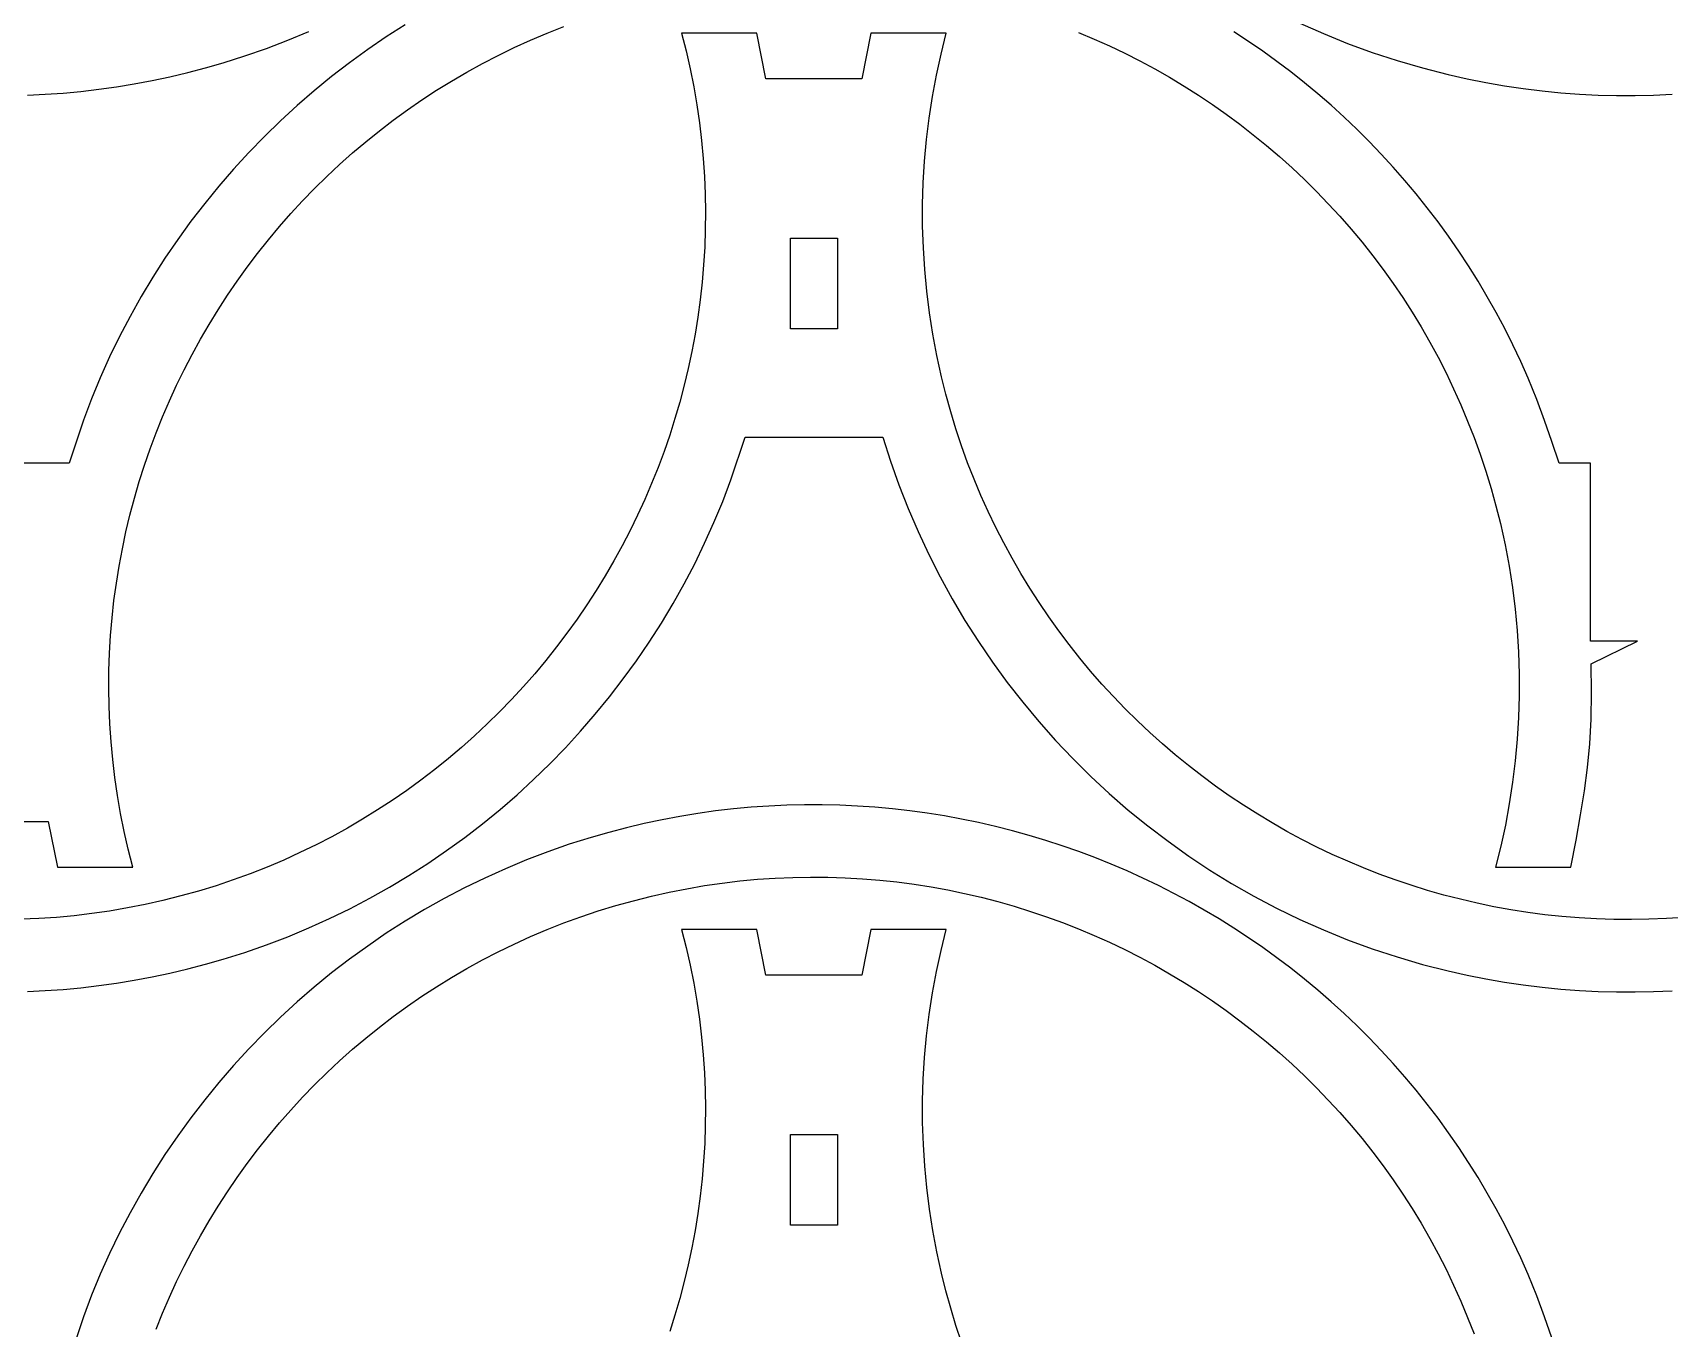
# Model space of a CAD drawing. Extents: x 378 to 958, y 20 to 900.
# Drawn here: x 486 to 576.5, y 757 to 828.6 of the extents above; entities that cross this region are included whole.
import ezdxf

# ---------------------------------------------------------------- set-up
doc = ezdxf.new("R2010")
doc.units = 0
doc.layers.get('0').update_dxf_attribs({"linetype": 'CONTINUOUS'})

msp = doc.modelspace()

# ---------------------------------------------------------------- linework, layer by layer
at = {"color": 4}
for p, q in [((506.642504, 829.07538), (505.592915, 828.403398)), ((514.485659, 828.608936), (515.414623, 828.974493)), ((556.105465, 829.1724), (557.413736, 828.590178)), ((498.972819, 827.76745), (500.149982, 828.217296)), ((500.149982, 828.217296), (501.310784, 828.700626)), ((505.592915, 828.403398), (504.564035, 827.702017)), ((512.668712, 827.811987), (513.570276, 828.221302)), ((513.570276, 828.221302), (514.485659, 828.608936)), ((526.080393, 828.619035), (521.917693, 828.619035)), ((521.917693, 828.619035), (522.169449, 827.6279)), ((526.586693, 826.090035), (526.080393, 828.619035)), ((532.395293, 828.619035), (531.889093, 826.090035)), ((536.557993, 828.619035), (532.395293, 828.619035)), ((536.266317, 827.457287), (536.557993, 828.619035)), ((543.862152, 828.652543), (544.727104, 828.289226)), ((544.727104, 828.289226), (545.582606, 827.905573)), ((553.267111, 828.16013), (552.463941, 828.686884)), ((554.058869, 827.615301), (553.267111, 828.16013)), ((557.413736, 828.590178), (558.747013, 828.049677)), ((558.747013, 828.049677), (560.104632, 827.551851)), ((496.571893, 826.970542), (497.779915, 827.351671)), ((497.779915, 827.351671), (498.972819, 827.76745)), ((504.564035, 827.702017), (503.556486, 826.971819)), ((510.907992, 826.929898), (511.781205, 827.381387)), ((511.781205, 827.381387), (512.668712, 827.811987)), ((522.169449, 827.6279), (522.394071, 826.636259)), ((536.011278, 826.286458), (536.266317, 827.457287)), ((545.582606, 827.905573), (546.428287, 827.501814)), ((546.428287, 827.501814), (547.263774, 827.078177)), ((554.838867, 827.052561), (554.058869, 827.615301)), ((560.104632, 827.551851), (561.485928, 827.097652)), ((492.644653, 825.993192), (493.628448, 826.201476)), ((493.628448, 826.201476), (494.611151, 826.433687)), ((494.611151, 826.433687), (495.592415, 826.689988)), ((495.592415, 826.689988), (496.571893, 826.970542)), ((502.570888, 826.213387), (501.607864, 825.427305)), ((503.556486, 826.971819), (502.570888, 826.213387)), ((509.205402, 825.965838), (510.049312, 826.457916)), ((510.049312, 826.457916), (510.907992, 826.929898)), ((522.394071, 826.636259), (522.591798, 825.644509)), ((535.792878, 825.10777), (536.011278, 826.286458)), ((547.263774, 827.078177), (548.088696, 826.634891)), ((548.088696, 826.634891), (548.902681, 826.172185)), ((555.606757, 826.472071), (554.838867, 827.052561)), ((556.362191, 825.873994), (555.606757, 826.472071)), ((561.485928, 827.097652), (562.890236, 826.688031)), ((562.890236, 826.688031), (564.316893, 826.323942)), ((564.316893, 826.323942), (565.354015, 826.091289)), ((486.738413, 825.236865), (487.721463, 825.304998)), ((487.721463, 825.304998), (488.705505, 825.396082)), ((488.705505, 825.396082), (489.690193, 825.510281)), ((489.690193, 825.510281), (490.675179, 825.647758)), ((490.675179, 825.647758), (491.660115, 825.808674)), ((491.660115, 825.808674), (492.644653, 825.993192)), ((501.607864, 825.427305), (500.668034, 824.614156)), ((507.562843, 824.922978), (508.3765, 825.45406)), ((508.3765, 825.45406), (509.205402, 825.965838)), ((522.591798, 825.644509), (522.762868, 824.653045)), ((531.889093, 826.090035), (526.586693, 826.090035)), ((548.902681, 826.172185), (549.705357, 825.690286)), ((549.705357, 825.690286), (550.496352, 825.189426)), ((557.104824, 825.258493), (556.362191, 825.873994)), ((565.354015, 826.091289), (566.391278, 825.885113)), ((566.391278, 825.885113), (567.428309, 825.705197)), ((567.428309, 825.705197), (568.464736, 825.551326)), ((568.464736, 825.551326), (569.500184, 825.423286)), ((569.500184, 825.423286), (570.534281, 825.320859)), ((570.534281, 825.320859), (571.566653, 825.243831)), ((485.756702, 825.191522), (486.738413, 825.236865)), ((500.668034, 824.614156), (499.752019, 823.774524)), ((506.76467, 824.372988), (507.562843, 824.922978)), ((522.762868, 824.653045), (522.907518, 823.662265)), ((535.611118, 823.922446), (535.792878, 825.10777)), ((550.496352, 825.189426), (551.275294, 824.669831)), ((551.275294, 824.669831), (552.041811, 824.131731)), ((557.834306, 824.62573), (557.104824, 825.258493)), ((558.550292, 823.975868), (557.834306, 824.62573)), ((571.566653, 825.243831), (572.596927, 825.191987)), ((572.596927, 825.191987), (573.62473, 825.16511)), ((573.62473, 825.16511), (574.649688, 825.162986)), ((574.649688, 825.162986), (575.671429, 825.185398)), ((575.671429, 825.185398), (576.689578, 825.232132)), ((499.752019, 823.774524), (498.860441, 822.908991)), ((505.215724, 823.217869), (505.982218, 823.804486)), ((505.982218, 823.804486), (506.76467, 824.372988)), ((522.907518, 823.662265), (523.025985, 822.672563)), ((535.466, 822.731706), (535.611118, 823.922446)), ((552.041811, 824.131731), (552.795532, 823.575354)), ((552.795532, 823.575354), (553.536085, 823.00093)), ((559.252433, 823.30907), (558.550292, 823.975868)), ((498.860441, 822.908991), (497.993921, 822.018142)), ((503.731565, 821.991874), (504.465428, 822.613533)), ((504.465428, 822.613533), (505.215724, 823.217869)), ((523.025985, 822.672563), (523.118508, 821.684337)), ((535.357527, 821.536775), (535.466, 822.731706)), ((553.536085, 823.00093), (554.263098, 822.408687)), ((559.940382, 822.625497), (559.252433, 823.30907)), ((560.613792, 821.925314), (559.940382, 822.625497)), ((497.993921, 822.018142), (497.153079, 821.102559)), ((503.014375, 821.353288), (503.731565, 821.991874)), ((523.118508, 821.684337), (523.185325, 820.697982)), ((554.263098, 822.408687), (554.976198, 821.798854)), ((554.976198, 821.798854), (555.675015, 821.17166)), ((561.272315, 821.208681), (560.613792, 821.925314)), ((497.153079, 821.102559), (496.338537, 820.162826)), ((502.314094, 820.698171), (503.014375, 821.353288)), ((535.285699, 820.338873), (535.357527, 821.536775)), ((555.675015, 821.17166), (556.359176, 820.527333)), ((561.915605, 820.475762), (561.272315, 821.208681)), ((496.338537, 820.162826), (495.550917, 819.199526)), ((500.965214, 819.33993), (501.630962, 820.026919)), ((501.630962, 820.026919), (502.314094, 820.698171)), ((523.185325, 820.697982), (523.226672, 819.713895)), ((535.250518, 819.139222), (535.285699, 820.338873)), ((556.359176, 820.527333), (557.02831, 819.866103)), ((557.02831, 819.866103), (557.682044, 819.188197)), ((562.543313, 819.72672), (561.915605, 820.475762)), ((495.550917, 819.199526), (494.790839, 818.213242)), ((500.31709, 818.637598), (500.965214, 819.33993)), ((523.226672, 819.713895), (523.242789, 818.732472)), ((535.251987, 817.939046), (535.250518, 819.139222)), ((557.682044, 819.188197), (558.320007, 818.493846)), ((563.155093, 818.961717), (562.543313, 819.72672)), ((563.750597, 818.180915), (563.155093, 818.961717)), ((494.790839, 818.213242), (494.058924, 817.204559)), ((499.686826, 817.920321), (500.31709, 818.637598)), ((523.242789, 818.732472), (523.233912, 817.754109)), ((558.320007, 818.493846), (558.941826, 817.783277)), ((564.329478, 817.384477), (563.750597, 818.180915)), ((494.058924, 817.204559), (493.355794, 816.174058)), ((498.480833, 816.442513), (499.074661, 817.188493)), ((499.074661, 817.188493), (499.686826, 817.920321)), ((523.233912, 817.754109), (523.200279, 816.779202)), ((535.290106, 816.739565), (535.251987, 817.939046)), ((558.941826, 817.783277), (559.547131, 817.056719)), ((564.891388, 816.572566), (564.329478, 817.384477)), ((497.905578, 815.682775), (498.480833, 816.442513)), ((523.200279, 816.779202), (523.142129, 815.808147)), ((535.364879, 815.542002), (535.290106, 816.739565)), ((559.547131, 817.056719), (560.135549, 816.314402)), ((560.135549, 816.314402), (560.706708, 815.556554)), ((565.43598, 815.745344), (564.891388, 816.572566)), ((493.355794, 816.174058), (492.68207, 815.122324)), ((497.349136, 814.909676), (497.905578, 815.682775)), ((523.142129, 815.808147), (523.059698, 814.841341)), ((535.476305, 814.34758), (535.364879, 815.542002)), ((560.706708, 815.556554), (561.260237, 814.783403)), ((565.962907, 814.902974), (565.43598, 815.745344)), ((492.68207, 815.122324), (492.038373, 814.04994)), ((496.811743, 814.123612), (497.349136, 814.909676)), ((523.059698, 814.841341), (522.953225, 813.87918)), ((561.260237, 814.783403), (561.795763, 813.995179)), ((566.471821, 814.045619), (565.962907, 814.902974)), ((492.038373, 814.04994), (491.425324, 812.957489)), ((496.293637, 813.324979), (496.811743, 814.123612)), ((522.953225, 813.87918), (522.822948, 812.92206)), ((535.624389, 813.15752), (535.476305, 814.34758)), ((561.795763, 813.995179), (562.312915, 813.19211)), ((566.962375, 813.173441), (566.471821, 814.045619)), ((491.425324, 812.957489), (490.843545, 811.845555)), ((495.795057, 812.514174), (496.293637, 813.324979)), ((522.822948, 812.92206), (522.669103, 811.970377)), ((535.80913, 811.973044), (535.624389, 813.15752)), ((562.312915, 813.19211), (562.811321, 812.374426)), ((567.434222, 812.286602), (566.962375, 813.173441)), ((490.843545, 811.845555), (490.293656, 810.71472)), ((495.316239, 811.691592), (495.795057, 812.514174)), ((522.669103, 811.970377), (522.491929, 811.024527)), ((536.030531, 810.795375), (535.80913, 811.973044)), ((562.811321, 812.374426), (563.29061, 811.542354)), ((567.887014, 811.385265), (567.434222, 812.286602)), ((494.418844, 810.012685), (494.857422, 810.857631)), ((494.857422, 810.857631), (495.316239, 811.691592)), ((522.491929, 811.024527), (522.291664, 810.084907)), ((563.29061, 811.542354), (563.750408, 810.696124)), ((568.320404, 810.469593), (567.887014, 811.385265)), ((490.293656, 810.71472), (489.776279, 809.565569)), ((494.000741, 809.157152), (494.418844, 810.012685)), ((522.291664, 810.084907), (522.068546, 809.151913)), ((536.288593, 809.625735), (536.030531, 810.795375)), ((563.750408, 810.696124), (564.190344, 809.835965)), ((568.734044, 809.539749), (568.320404, 810.469593)), ((489.776279, 809.565569), (489.292035, 808.398684)), ((493.603352, 808.291427), (494.000741, 809.157152)), ((522.068546, 809.151913), (521.822811, 808.225941)), ((536.533037, 808.650518), (536.288593, 809.625735)), ((564.190344, 809.835965), (564.610048, 808.962104)), ((569.215222, 808.361416), (568.734044, 809.539749)), ((489.292035, 808.398684), (488.841544, 807.214649)), ((493.226915, 807.415907), (493.603352, 808.291427)), ((521.822811, 808.225941), (521.554699, 807.307387)), ((536.800689, 807.687171), (536.533037, 808.650518)), ((564.610048, 808.962104), (565.009145, 808.074772)), ((569.642944, 807.205011), (569.215222, 808.361416)), ((488.841544, 807.214649), (488.056344, 804.842149)), ((492.871668, 806.530988), (493.226915, 807.415907)), ((521.554699, 807.307387), (521.264446, 806.396647)), ((537.091178, 806.735922), (536.800689, 807.687171)), ((565.009145, 808.074772), (565.387266, 807.174197)), ((570.043066, 806.041576), (569.642944, 807.205011)), ((492.537847, 805.637065), (492.871668, 806.530988)), ((521.264446, 806.396647), (520.95229, 805.494118)), ((533.041893, 806.289035), (533.044293, 806.291435)), ((533.044293, 806.291435), (533.469183, 804.95871)), ((537.404132, 805.797001), (537.091178, 806.735922)), ((565.387266, 807.174197), (565.744037, 806.260607)), ((492.225692, 804.734536), (492.537847, 805.637065)), ((520.95229, 805.494118), (520.618469, 804.600196)), ((524.648593, 803.916535), (525.433793, 806.289035)), ((525.433793, 806.289035), (533.041893, 806.289035)), ((537.739178, 804.870635), (537.404132, 805.797001)), ((565.744037, 806.260607), (566.079088, 805.334231)), ((570.441444, 804.842149), (570.043066, 806.041576)), ((488.056344, 804.842149), (480.448244, 804.842149)), ((491.935439, 803.823797), (492.225692, 804.734536)), ((520.618469, 804.600196), (520.263222, 803.715277)), ((533.469183, 804.95871), (533.936356, 803.642947)), ((538.095946, 803.957054), (537.739178, 804.870635)), ((566.079088, 805.334231), (566.392046, 804.395299)), ((572.177344, 804.842149), (570.441444, 804.842149)), ((572.177344, 795.011349), (572.177344, 804.842149)), ((491.667326, 802.905243), (491.935439, 803.823797)), ((520.263222, 803.715277), (519.886785, 802.839756)), ((524.198103, 802.7325), (524.648593, 803.916535)), ((533.936356, 803.642947), (534.445146, 802.345098)), ((538.474063, 803.056487), (538.095946, 803.957054)), ((566.392046, 804.395299), (566.682539, 803.444039)), ((491.421591, 801.979271), (491.667326, 802.905243)), ((519.886785, 802.839756), (519.489396, 801.974032)), ((523.713858, 801.565615), (524.198103, 802.7325)), ((538.873157, 802.169161), (538.474063, 803.056487)), ((566.682539, 803.444039), (566.950196, 802.480679)), ((491.198473, 801.046276), (491.421591, 801.979271)), ((519.489396, 801.974032), (519.071294, 801.118498)), ((534.445146, 802.345098), (534.994888, 801.066115)), ((539.292857, 801.295307), (538.873157, 802.169161)), ((566.950196, 802.480679), (567.194644, 801.505449)), ((490.998208, 800.106656), (491.198473, 801.046276)), ((519.071294, 801.118498), (518.632715, 800.273553)), ((523.196481, 800.416463), (523.713858, 801.565615)), ((534.994888, 801.066115), (535.584919, 799.80695)), ((539.73279, 800.435153), (539.292857, 801.295307)), ((567.194644, 801.505449), (567.452773, 800.335547)), ((490.821034, 799.160807), (490.998208, 800.106656)), ((518.632715, 800.273553), (518.173898, 799.439591)), ((522.646592, 799.285629), (523.196481, 800.416463)), ((540.192585, 799.588928), (539.73279, 800.435153)), ((567.452773, 800.335547), (567.674223, 799.157721)), ((490.66719, 798.209124), (490.821034, 799.160807)), ((518.173898, 799.439591), (517.69508, 798.61701)), ((522.064813, 798.173694), (522.646592, 799.285629)), ((535.584919, 799.80695), (536.214575, 798.568555)), ((540.671871, 798.756861), (540.192585, 799.588928)), ((567.674223, 799.157721), (567.858998, 797.973178)), ((490.536912, 797.252004), (490.66719, 798.209124)), ((517.69508, 798.61701), (517.1965, 797.806204)), ((521.451764, 797.081243), (522.064813, 798.173694)), ((536.214575, 798.568555), (536.883189, 797.351884)), ((541.170274, 797.93918), (540.671871, 798.756861)), ((490.430439, 796.289843), (490.536912, 797.252004)), ((517.1965, 797.806204), (516.678394, 797.007572)), ((536.883189, 797.351884), (537.590099, 796.157888)), ((541.687424, 797.136114), (541.170274, 797.93918)), ((567.858998, 797.973178), (568.007102, 796.783126)), ((516.678394, 797.007572), (516.141001, 796.221508)), ((520.808067, 796.008859), (521.451764, 797.081243)), ((542.222948, 796.347892), (541.687424, 797.136114)), ((542.776474, 795.574742), (542.222948, 796.347892)), ((568.007102, 796.783126), (568.118539, 795.58877)), ((490.348008, 795.323037), (490.430439, 796.289843)), ((515.584559, 795.448409), (515.009304, 794.688671)), ((516.141001, 796.221508), (515.584559, 795.448409)), ((520.134343, 794.957125), (520.808067, 796.008859)), ((537.590099, 796.157888), (538.33464, 794.987519)), ((543.347631, 794.816895), (542.776474, 795.574742)), ((568.118539, 795.58877), (568.193312, 794.39132)), ((490.289858, 794.351982), (490.348008, 795.323037)), ((515.009304, 794.688671), (514.415476, 793.94269)), ((519.431213, 793.926625), (520.134343, 794.957125)), ((538.33464, 794.987519), (539.116146, 793.841731)), ((543.936048, 794.074578), (543.347631, 794.816895)), ((574.777144, 795.011349), (572.177344, 795.011349)), ((572.213144, 793.761449), (574.777144, 795.011349)), ((490.256225, 793.377075), (490.289858, 794.351982)), ((514.415476, 793.94269), (513.803311, 793.210863)), ((518.699299, 792.917941), (519.431213, 793.926625)), ((539.116146, 793.841731), (539.933955, 792.721475)), ((544.541351, 793.34802), (543.936048, 794.074578)), ((568.193312, 794.39132), (568.231425, 793.191981)), ((572.236069, 792.161816), (572.213144, 793.761449)), ((490.247348, 792.398712), (490.256225, 793.377075)), ((513.803311, 793.210863), (513.173047, 792.493585)), ((517.93922, 791.931658), (518.699299, 792.917941)), ((539.933955, 792.721475), (540.787401, 791.627703)), ((545.163169, 792.637451), (544.541351, 793.34802)), ((568.231425, 793.191981), (568.232882, 791.991961)), ((490.263465, 791.417288), (490.247348, 792.398712)), ((513.173047, 792.493585), (512.524923, 791.791254)), ((517.1516, 790.968358), (517.93922, 791.931658)), ((545.801131, 791.943098), (545.163169, 792.637451)), ((546.454864, 791.265191), (545.801131, 791.943098)), ((568.232882, 791.991961), (568.197686, 790.792468)), ((572.209416, 790.699983), (572.236069, 792.161816)), ((490.304812, 790.433201), (490.263465, 791.417288)), ((511.859176, 791.104264), (511.176043, 790.433013)), ((512.524923, 791.791254), (511.859176, 791.104264)), ((516.337058, 790.028625), (517.1516, 790.968358)), ((540.787401, 791.627703), (541.675819, 790.561368)), ((547.123997, 790.603958), (546.454864, 791.265191)), ((490.371629, 789.446846), (490.304812, 790.433201)), ((511.176043, 790.433013), (510.475762, 789.777896)), ((515.496217, 789.113042), (516.337058, 790.028625)), ((541.675819, 790.561368), (542.598546, 789.523423)), ((547.808157, 789.959629), (547.123997, 790.603958)), ((568.197686, 790.792468), (568.125841, 789.594708)), ((572.134609, 789.33469), (572.209416, 790.699983)), ((490.464152, 788.45862), (490.371629, 789.446846)), ((509.758572, 789.13931), (509.02471, 788.517651)), ((510.475762, 789.777896), (509.758572, 789.13931)), ((514.629696, 788.222192), (515.496217, 789.113042)), ((542.598546, 789.523423), (543.554917, 788.514819)), ((548.506973, 789.332432), (547.808157, 789.959629)), ((549.220074, 788.722596), (548.506973, 789.332432)), ((568.125841, 789.594708), (568.01735, 788.399888)), ((572.013069, 788.024674), (572.134609, 789.33469)), ((490.58262, 787.468919), (490.464152, 788.45862)), ((509.02471, 788.517651), (508.274413, 787.913314)), ((513.738118, 787.35666), (514.629696, 788.222192)), ((543.554917, 788.514819), (544.544268, 787.53651)), ((549.947086, 788.130349), (549.220074, 788.722596)), ((568.01735, 788.399888), (567.872218, 787.209216)), ((490.727269, 786.478138), (490.58262, 787.468919)), ((507.50792, 787.326697), (506.725467, 786.758196)), ((508.274413, 787.913314), (507.50792, 787.326697)), ((512.822103, 786.517027), (513.738118, 787.35666)), ((544.544268, 787.53651), (545.565933, 786.589446)), ((550.687639, 787.555922), (549.947086, 788.130349)), ((551.441361, 786.999541), (550.687639, 787.555922)), ((571.84622, 786.728674), (572.013069, 788.024674)), ((490.898339, 785.486675), (490.727269, 786.478138)), ((506.725467, 786.758196), (505.927294, 786.208205)), ((511.882273, 785.703878), (512.822103, 786.517027)), ((545.565933, 786.589446), (546.61925, 785.674581)), ((552.207879, 786.461437), (551.441361, 786.999541)), ((552.986822, 785.941838), (552.207879, 786.461437)), ((567.872218, 787.209216), (567.690447, 786.023899)), ((571.635485, 785.405427), (571.84622, 786.728674)), ((491.096066, 784.494924), (490.898339, 785.486675)), ((505.113637, 785.677123), (504.284735, 785.165345)), ((505.927294, 786.208205), (505.113637, 785.677123)), ((510.919249, 784.917796), (511.882273, 785.703878)), ((522.814959, 785.483426), (521.830023, 785.32251)), ((523.799944, 785.620902), (522.814959, 785.483426)), ((524.784632, 785.735101), (523.799944, 785.620902)), ((525.768674, 785.826186), (524.784632, 785.735101)), ((526.751724, 785.894318), (525.768674, 785.826186)), ((527.733435, 785.939661), (526.751724, 785.894318)), ((528.713458, 785.962377), (527.733435, 785.939661)), ((529.691447, 785.962629), (528.713458, 785.962377)), ((530.667053, 785.940579), (529.691447, 785.962629)), ((531.639931, 785.89639), (530.667053, 785.940579)), ((532.609732, 785.830225), (531.639931, 785.89639)), ((533.576109, 785.742245), (532.609732, 785.830225)), ((534.538715, 785.632614), (533.576109, 785.742245)), ((535.497202, 785.501494), (534.538715, 785.632614)), ((536.451223, 785.349048), (535.497202, 785.501494)), ((546.61925, 785.674581), (547.703552, 784.792868)), ((553.777818, 785.440972), (552.986822, 785.941838)), ((567.690447, 786.023899), (567.472043, 784.845144)), ((481.601044, 785.041149), (486.903444, 785.041149)), ((486.903444, 785.041149), (487.409744, 782.512149)), ((503.440825, 784.673267), (502.582145, 784.201286)), ((504.284735, 785.165345), (503.440825, 784.673267)), ((509.933652, 784.159365), (510.919249, 784.917796)), ((518.878986, 784.697497), (517.897722, 784.441196)), ((519.861689, 784.929708), (518.878986, 784.697497)), ((520.845484, 785.137991), (519.861689, 784.929708)), ((521.830023, 785.32251), (520.845484, 785.137991)), ((537.400431, 785.175439), (536.451223, 785.349048)), ((538.344478, 784.980828), (537.400431, 785.175439)), ((539.283017, 784.765379), (538.344478, 784.980828)), ((540.215701, 784.529253), (539.283017, 784.765379)), ((547.703552, 784.792868), (548.818176, 783.945257)), ((554.580495, 784.959069), (553.777818, 785.440972)), ((555.394481, 784.496358), (554.580495, 784.959069)), ((567.472043, 784.845144), (567.217007, 783.674158)), ((571.382285, 784.013673), (571.635485, 785.405427)), ((491.320689, 783.503284), (491.096066, 784.494924)), ((501.708932, 783.749797), (500.821425, 783.319196)), ((502.582145, 784.201286), (501.708932, 783.749797)), ((508.926102, 783.429167), (509.933652, 784.159365)), ((515.710222, 783.779513), (514.517318, 783.363734)), ((516.918244, 784.160642), (515.710222, 783.779513)), ((517.897722, 784.441196), (516.918244, 784.160642)), ((541.142181, 784.272615), (540.215701, 784.529253)), ((542.062112, 783.995626), (541.142181, 784.272615)), ((542.975146, 783.698448), (542.062112, 783.995626)), ((543.880934, 783.381245), (542.975146, 783.698448)), ((548.818176, 783.945257), (549.962457, 783.132702)), ((556.219405, 784.053067), (555.394481, 784.496358)), ((557.054894, 783.629425), (556.219405, 784.053067)), ((567.217007, 783.674158), (566.925344, 782.512149)), ((571.088044, 782.512149), (571.382285, 784.013673)), ((491.572444, 782.512149), (491.320689, 783.503284)), ((499.919861, 782.909881), (499.004478, 782.522247)), ((500.821425, 783.319196), (499.919861, 782.909881)), ((507.897223, 782.727785), (508.926102, 783.429167)), ((513.340155, 782.913888), (512.179353, 782.430558)), ((514.517318, 783.363734), (513.340155, 782.913888)), ((544.779131, 783.044179), (543.880934, 783.381245)), ((545.669388, 782.687413), (544.779131, 783.044179)), ((549.962457, 783.132702), (551.135731, 782.356155)), ((557.900577, 783.22566), (557.054894, 783.629425)), ((558.756082, 782.842003), (557.900577, 783.22566)), ((559.621037, 782.478681), (558.756082, 782.842003)), ((487.409744, 782.512149), (491.572444, 782.512149)), ((498.075514, 782.15669), (497.133206, 781.813607)), ((499.004478, 782.522247), (498.075514, 782.15669)), ((505.777955, 781.413807), (506.847633, 782.055804)), ((506.847633, 782.055804), (507.897223, 782.727785)), ((511.035533, 781.914328), (509.909318, 781.365781)), ((512.179353, 782.430558), (511.035533, 781.914328)), ((526.12717, 781.844238), (527.101016, 781.910763)), ((527.101016, 781.910763), (528.072477, 781.952607)), ((528.072477, 781.952607), (529.041182, 781.969997)), ((529.041182, 781.969997), (530.006758, 781.963162)), ((530.006758, 781.963162), (530.968834, 781.932331)), ((530.968834, 781.932331), (531.927039, 781.877733)), ((531.927039, 781.877733), (532.880999, 781.799596)), ((546.551358, 782.311109), (545.669388, 782.687413)), ((547.424694, 781.915429), (546.551358, 782.311109)), ((548.289049, 781.500537), (547.424694, 781.915429)), ((551.135731, 782.356155), (552.337333, 781.616568)), ((560.49507, 782.135923), (559.621037, 782.478681)), ((561.377809, 781.813958), (560.49507, 782.135923)), ((566.925344, 782.512149), (571.088044, 782.512149)), ((495.20951, 781.196447), (494.228598, 780.923162)), ((496.177792, 781.493394), (495.20951, 781.196447)), ((497.133206, 781.813607), (496.177792, 781.493394)), ((504.688811, 780.802376), (505.777955, 781.413807)), ((509.909318, 781.365781), (508.801327, 780.785501)), ((520.254844, 780.913942), (521.235188, 781.133366)), ((521.235188, 781.133366), (522.215379, 781.326735)), ((522.215379, 781.326735), (523.195044, 781.494278)), ((523.195044, 781.494278), (524.173813, 781.636224)), ((524.173813, 781.636224), (525.151312, 781.752801)), ((525.151312, 781.752801), (526.12717, 781.844238)), ((532.880999, 781.799596), (533.830344, 781.69815)), ((533.830344, 781.69815), (534.774701, 781.573623)), ((534.774701, 781.573623), (535.713699, 781.426243)), ((535.713699, 781.426243), (536.646966, 781.256241)), ((536.646966, 781.256241), (537.574129, 781.063844)), ((537.574129, 781.063844), (538.494818, 780.849281)), ((549.144074, 781.066595), (548.289049, 781.500537)), ((549.989424, 780.613765), (549.144074, 781.066595)), ((552.337333, 781.616568), (553.566599, 780.914894)), ((562.268882, 781.513016), (561.377809, 781.813958)), ((563.167919, 781.233324), (562.268882, 781.513016)), ((564.074546, 780.975111), (563.167919, 781.233324)), ((564.988392, 780.738607), (564.074546, 780.975111)), ((490.295093, 780.093598), (489.316325, 779.951652)), ((491.274758, 780.261141), (490.295093, 780.093598)), ((492.254949, 780.45451), (491.274758, 780.261141)), ((493.235293, 780.673935), (492.254949, 780.45451)), ((494.228598, 780.923162), (493.235293, 780.673935)), ((502.454604, 779.673549), (503.58082, 780.222095)), ((503.58082, 780.222095), (504.688811, 780.802376)), ((507.712182, 780.17407), (506.642504, 779.532072)), ((508.801327, 780.785501), (507.712182, 780.17407)), ((516.356931, 779.774269), (517.312345, 780.094482)), ((517.312345, 780.094482), (518.280627, 780.39143)), ((518.280627, 780.39143), (519.261539, 780.664715)), ((519.261539, 780.664715), (520.254844, 780.913942)), ((538.494818, 780.849281), (539.40866, 780.612781)), ((539.40866, 780.612781), (540.315283, 780.354573)), ((540.315283, 780.354573), (541.214315, 780.074886)), ((541.214315, 780.074886), (542.105386, 779.773948)), ((550.824749, 780.142211), (549.989424, 780.613765)), ((551.649704, 779.652094), (550.824749, 780.142211)), ((553.566599, 780.914894), (554.822865, 780.252085)), ((554.822865, 780.252085), (556.105465, 779.629093)), ((565.909085, 780.52404), (564.988392, 780.738607)), ((566.836253, 780.331639), (565.909085, 780.52404)), ((567.769524, 780.161633), (566.836253, 780.331639)), ((568.708527, 780.014251), (567.769524, 780.161633)), ((486.389121, 779.677113), (485.41766, 779.63527)), ((487.362967, 779.743639), (486.389121, 779.677113)), ((488.338825, 779.835076), (487.362967, 779.743639)), ((489.316325, 779.951652), (488.338825, 779.835076)), ((500.149982, 778.673989), (501.310784, 779.157319)), ((501.310784, 779.157319), (502.454604, 779.673549)), ((506.642504, 779.532072), (505.592915, 778.860091)), ((514.485659, 779.065629), (515.414623, 779.431186)), ((515.414623, 779.431186), (516.356931, 779.774269)), ((542.105386, 779.773948), (542.988122, 779.451989)), ((542.988122, 779.451989), (543.862152, 779.109236)), ((552.463941, 779.143577), (551.649704, 779.652094)), ((553.267111, 778.616823), (552.463941, 779.143577)), ((556.105465, 779.629093), (557.413736, 779.046871)), ((569.65289, 779.88972), (568.708527, 780.014251)), ((570.60224, 779.788271), (569.65289, 779.88972)), ((571.556207, 779.710132), (570.60224, 779.788271)), ((572.514417, 779.655532), (571.556207, 779.710132)), ((573.4765, 779.6247), (572.514417, 779.655532)), ((574.442083, 779.617864), (573.4765, 779.6247)), ((575.410795, 779.635253), (574.442083, 779.617864)), ((576.382263, 779.677097), (575.410795, 779.635253)), ((577.356116, 779.743623), (576.382263, 779.677097)), ((498.972819, 778.224143), (500.149982, 778.673989)), ((505.592915, 778.860091), (504.564035, 778.15871)), ((511.781205, 777.83808), (512.668712, 778.26868)), ((512.668712, 778.26868), (513.570276, 778.677995)), ((513.570276, 778.677995), (514.485659, 779.065629)), ((526.080393, 779.075728), (521.917693, 779.075728)), ((521.917693, 779.075728), (522.169449, 778.084593)), ((526.586693, 776.546728), (526.080393, 779.075728)), ((532.395293, 779.075728), (531.889093, 776.546728)), ((536.557993, 779.075728), (532.395293, 779.075728)), ((536.266317, 777.91398), (536.557993, 779.075728)), ((543.862152, 779.109236), (544.727104, 778.745919)), ((544.727104, 778.745919), (545.582606, 778.362266)), ((545.582606, 778.362266), (546.428287, 777.958507)), ((554.058869, 778.071994), (553.267111, 778.616823)), ((557.413736, 779.046871), (558.747013, 778.50637)), ((558.747013, 778.50637), (560.104632, 778.008544)), ((495.592415, 777.146681), (496.571893, 777.427235)), ((496.571893, 777.427235), (497.779915, 777.808364)), ((497.779915, 777.808364), (498.972819, 778.224143)), ((503.556486, 777.428512), (502.570888, 776.67008)), ((504.564035, 778.15871), (503.556486, 777.428512)), ((510.049312, 776.914609), (510.907992, 777.386591)), ((510.907992, 777.386591), (511.781205, 777.83808)), ((522.169449, 778.084593), (522.394071, 777.092952)), ((536.011278, 776.743151), (536.266317, 777.91398)), ((546.428287, 777.958507), (547.263774, 777.53487)), ((547.263774, 777.53487), (548.088696, 777.091584)), ((554.838867, 777.509254), (554.058869, 778.071994)), ((555.606757, 776.928764), (554.838867, 777.509254)), ((560.104632, 778.008544), (561.485928, 777.554345)), ((561.485928, 777.554345), (562.890236, 777.144724)), ((491.660115, 776.265367), (492.644653, 776.449885)), ((492.644653, 776.449885), (493.628448, 776.658169)), ((493.628448, 776.658169), (494.611151, 776.89038)), ((494.611151, 776.89038), (495.592415, 777.146681)), ((502.570888, 776.67008), (501.607864, 775.883998)), ((509.205402, 776.422531), (510.049312, 776.914609)), ((522.394071, 777.092952), (522.591798, 776.101202)), ((531.889093, 776.546728), (526.586693, 776.546728)), ((535.792878, 775.564463), (536.011278, 776.743151)), ((548.088696, 777.091584), (548.902681, 776.628877)), ((548.902681, 776.628877), (549.705357, 776.146979)), ((556.362191, 776.330687), (555.606757, 776.928764)), ((562.890236, 777.144724), (564.316893, 776.780635)), ((564.316893, 776.780635), (565.354015, 776.547982)), ((565.354015, 776.547982), (566.391278, 776.341806)), ((485.756702, 775.648215), (486.738413, 775.693558)), ((486.738413, 775.693558), (487.721463, 775.761691)), ((487.721463, 775.761691), (488.705505, 775.852775)), ((488.705505, 775.852775), (489.690193, 775.966974)), ((489.690193, 775.966974), (490.675179, 776.104451)), ((490.675179, 776.104451), (491.660115, 776.265367)), ((501.607864, 775.883998), (500.668034, 775.070849)), ((507.562843, 775.379671), (508.3765, 775.910753)), ((508.3765, 775.910753), (509.205402, 776.422531)), ((522.591798, 776.101202), (522.762868, 775.109738)), ((535.611118, 774.379139), (535.792878, 775.564463)), ((549.705357, 776.146979), (550.496352, 775.646119)), ((550.496352, 775.646119), (551.275294, 775.126524)), ((557.104824, 775.715186), (556.362191, 776.330687)), ((557.834306, 775.082423), (557.104824, 775.715186)), ((566.391278, 776.341806), (567.428309, 776.16189)), ((567.428309, 776.16189), (568.464736, 776.008019)), ((568.464736, 776.008019), (569.500184, 775.879979)), ((569.500184, 775.879979), (570.534281, 775.777552)), ((570.534281, 775.777552), (571.566653, 775.700524)), ((571.566653, 775.700524), (572.596927, 775.64868)), ((572.596927, 775.64868), (573.62473, 775.621803)), ((573.62473, 775.621803), (574.649688, 775.619679)), ((574.649688, 775.619679), (575.671429, 775.642091)), ((575.671429, 775.642091), (576.689578, 775.688825)), ((500.668034, 775.070849), (499.752019, 774.231217)), ((505.982218, 774.261179), (506.76467, 774.829681)), ((506.76467, 774.829681), (507.562843, 775.379671)), ((522.762868, 775.109738), (522.907518, 774.118958)), ((551.275294, 775.126524), (552.041811, 774.588424)), ((558.550292, 774.432561), (557.834306, 775.082423)), ((499.752019, 774.231217), (498.860441, 773.365684)), ((505.215724, 773.674562), (505.982218, 774.261179)), ((522.907518, 774.118958), (523.025985, 773.129256)), ((535.466, 773.188399), (535.611118, 774.379139)), ((552.041811, 774.588424), (552.795532, 774.032047)), ((552.795532, 774.032047), (553.536085, 773.457623)), ((559.252433, 773.765763), (558.550292, 774.432561)), ((559.940382, 773.08219), (559.252433, 773.765763)), ((498.860441, 773.365684), (497.993921, 772.474835)), ((503.731565, 772.448567), (504.465428, 773.070226)), ((504.465428, 773.070226), (505.215724, 773.674562)), ((523.025985, 773.129256), (523.118508, 772.14103)), ((535.357527, 771.993468), (535.466, 773.188399)), ((553.536085, 773.457623), (554.263098, 772.86538)), ((554.263098, 772.86538), (554.976198, 772.255547)), ((560.613792, 772.382007), (559.940382, 773.08219)), ((497.993921, 772.474835), (497.153079, 771.559252)), ((503.014375, 771.80998), (503.731565, 772.448567)), ((523.118508, 772.14103), (523.185325, 771.154675)), ((535.285699, 770.795565), (535.357527, 771.993468)), ((554.976198, 772.255547), (555.675015, 771.628353)), ((561.272315, 771.665374), (560.613792, 772.382007)), ((497.153079, 771.559252), (496.338537, 770.619519)), ((501.630962, 770.483612), (502.314094, 771.154864)), ((502.314094, 771.154864), (503.014375, 771.80998)), ((523.185325, 771.154675), (523.226672, 770.170588)), ((555.675015, 771.628353), (556.359176, 770.984026)), ((561.915605, 770.932455), (561.272315, 771.665374)), ((496.338537, 770.619519), (495.550917, 769.656219)), ((500.965214, 769.796623), (501.630962, 770.483612)), ((523.226672, 770.170588), (523.242789, 769.189165)), ((535.250518, 769.595915), (535.285699, 770.795565)), ((556.359176, 770.984026), (557.02831, 770.322796)), ((557.02831, 770.322796), (557.682044, 769.64489)), ((562.543313, 770.183413), (561.915605, 770.932455)), ((563.155093, 769.418409), (562.543313, 770.183413)), ((495.550917, 769.656219), (494.790839, 768.669935)), ((500.31709, 769.094291), (500.965214, 769.796623)), ((523.242789, 769.189165), (523.233912, 768.210801)), ((535.251987, 768.395738), (535.250518, 769.595915)), ((557.682044, 769.64489), (558.320007, 768.950539)), ((563.750597, 768.637608), (563.155093, 769.418409)), ((494.790839, 768.669935), (494.058924, 767.661252)), ((499.074661, 767.645186), (499.686826, 768.377014)), ((499.686826, 768.377014), (500.31709, 769.094291)), ((535.290106, 767.196258), (535.251987, 768.395738)), ((558.320007, 768.950539), (558.941826, 768.23997)), ((564.329478, 767.84117), (563.750597, 768.637608)), ((494.058924, 767.661252), (493.355794, 766.630751)), ((498.480833, 766.899206), (499.074661, 767.645186)), ((523.233912, 768.210801), (523.200279, 767.235894)), ((558.941826, 768.23997), (559.547131, 767.513412)), ((559.547131, 767.513412), (560.135549, 766.771095)), ((564.891388, 767.029259), (564.329478, 767.84117)), ((493.355794, 766.630751), (492.68207, 765.579017)), ((497.905578, 766.139468), (498.480833, 766.899206)), ((523.200279, 767.235894), (523.142129, 766.26484)), ((535.364879, 765.998695), (535.290106, 767.196258)), ((560.135549, 766.771095), (560.706708, 766.013247)), ((565.43598, 766.202037), (564.891388, 767.029259)), ((492.68207, 765.579017), (492.038373, 764.506633)), ((497.349136, 765.366369), (497.905578, 766.139468)), ((523.142129, 766.26484), (523.059698, 765.298034)), ((535.476305, 764.804273), (535.364879, 765.998695)), ((560.706708, 766.013247), (561.260237, 765.240096)), ((565.962907, 765.359667), (565.43598, 766.202037)), ((496.811743, 764.580305), (497.349136, 765.366369)), ((523.059698, 765.298034), (522.953225, 764.335873)), ((535.624389, 763.614213), (535.476305, 764.804273)), ((561.260237, 765.240096), (561.795763, 764.451872)), ((566.471821, 764.502312), (565.962907, 765.359667)), ((492.038373, 764.506633), (491.425324, 763.414182)), ((495.795057, 762.970867), (496.293637, 763.781672)), ((496.293637, 763.781672), (496.811743, 764.580305)), ((522.953225, 764.335873), (522.822948, 763.378753)), ((561.795763, 764.451872), (562.312915, 763.648803)), ((566.962375, 763.630133), (566.471821, 764.502312)), ((491.425324, 763.414182), (490.843545, 762.302248)), ((495.316239, 762.148285), (495.795057, 762.970867)), ((522.822948, 763.378753), (522.669103, 762.42707)), ((535.80913, 762.429737), (535.624389, 763.614213)), ((562.312915, 763.648803), (562.811321, 762.831119)), ((567.434222, 762.743295), (566.962375, 763.630133)), ((490.843545, 762.302248), (490.293656, 761.171413)), ((494.857422, 761.314324), (495.316239, 762.148285)), ((522.669103, 762.42707), (522.491929, 761.48122)), ((536.030531, 761.252068), (535.80913, 762.429737)), ((562.811321, 762.831119), (563.29061, 761.999047)), ((563.29061, 761.999047), (563.750408, 761.152817)), ((567.887014, 761.841958), (567.434222, 762.743295)), ((490.293656, 761.171413), (489.776279, 760.022262)), ((494.418844, 760.469378), (494.857422, 761.314324)), ((522.491929, 761.48122), (522.291664, 760.5416)), ((536.288593, 760.082428), (536.030531, 761.252068)), ((563.750408, 761.152817), (564.190344, 760.292657)), ((568.320404, 760.926286), (567.887014, 761.841958)), ((494.000741, 759.613845), (494.418844, 760.469378)), ((522.291664, 760.5416), (522.068546, 759.608606)), ((564.190344, 760.292657), (564.610048, 759.418797)), ((568.734044, 759.996442), (568.320404, 760.926286)), ((489.776279, 760.022262), (489.292035, 758.855377)), ((493.603352, 758.74812), (494.000741, 759.613845)), ((522.068546, 759.608606), (521.822811, 758.682634)), ((536.533037, 759.107211), (536.288593, 760.082428)), ((564.610048, 759.418797), (565.009145, 758.531465)), ((569.215222, 758.818109), (568.734044, 759.996442)), ((489.292035, 758.855377), (488.841544, 757.671342)), ((493.226915, 757.8726), (493.603352, 758.74812)), ((521.822811, 758.682634), (521.554699, 757.76408)), ((536.800689, 758.143864), (536.533037, 759.107211)), ((565.009145, 758.531465), (565.387266, 757.630889)), ((569.642944, 757.661704), (569.215222, 758.818109)), ((488.841544, 757.671342), (488.056344, 755.298842)), ((492.871668, 756.987681), (493.226915, 757.8726)), ((521.554699, 757.76408), (521.264446, 756.85334)), ((537.091178, 757.192615), (536.800689, 758.143864)), ((565.387266, 757.630889), (565.744037, 756.7173)), ((570.043066, 756.498268), (569.642944, 757.661704)), ((537.404132, 756.253694), (537.091178, 757.192615))]:
    msp.add_line(p, q, dxfattribs=at)
at = {"color": 7}
for p, q in [((527.937893, 812.278535), (527.937893, 817.278135)), ((527.937893, 817.278135), (530.537693, 817.278135)), ((530.537693, 817.278135), (530.537693, 812.278535)), ((530.537693, 812.278535), (527.937893, 812.278535)), ((527.937893, 762.735228), (527.937893, 767.734828)), ((527.937893, 767.734828), (530.537693, 767.734828)), ((530.537693, 767.734828), (530.537693, 762.735228)), ((530.537693, 762.735228), (527.937893, 762.735228))]:
    msp.add_line(p, q, dxfattribs=at)

doc.saveas('drawing.dxf')
